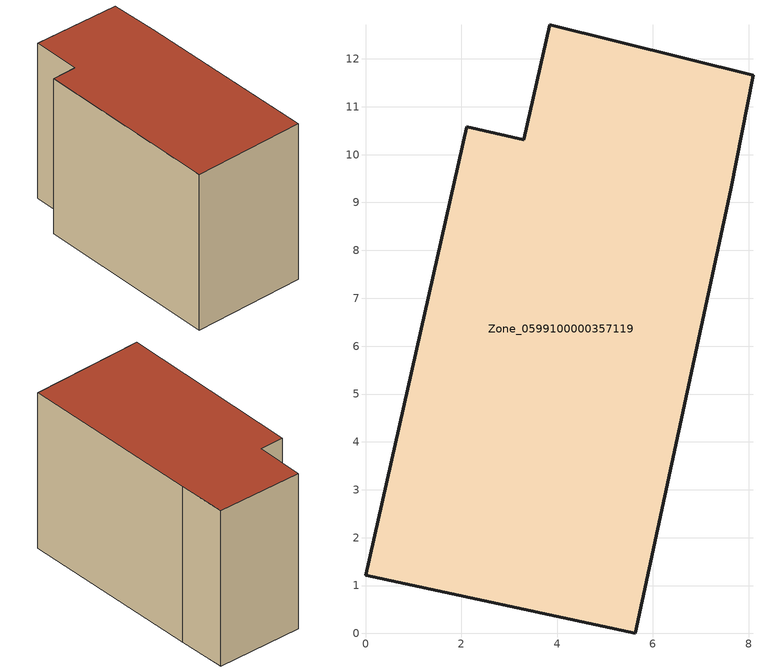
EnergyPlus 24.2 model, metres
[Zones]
Zone_0599100000357119
 floor ground (C_G): 5.63,0 0,1.21 2.11,10.58 3.3,10.31 3.85,12.72 8.09,11.66 7.63,9.27 z0
 wall outside (C_F): 0,1.21 5.63,0 7.63,9.27 8.09,11.66 3.85,12.72 3.3,10.31 2.11,10.58 0,1.21 z0:8.25
 roof outside (C_R): 7.63,9.27 8.09,11.66 3.85,12.72 3.3,10.31 2.11,10.58 0,1.21 5.63,0 z8.25
[BUILDING]
Pand.0599100000357119: North Axis=0; Terrain=City; Loads Convergence Tolerance Value=0.04; Temperature Convergence Tolerance Value=0.4; Solar Distribution=FullExterior; Maximum Number of Warmup Days=25; Minimum Number of Warmup Days=1
[Site:Location]
Rotterdam.The.Hague.AP_ZH_NLD Design_Conditions: Latitude=51.96; Longitude=4.45; Time Zone=1; Elevation=-4.5
[SITE:GROUNDTEMPERATURE:BUILDINGSURFACE]
18, 18, 18, 18, 18, 18, 18, 18, 18, 18, 18, 18
[MATERIAL] Thermal Absorptance=0.9; Solar Absorptance=0.7; Visible Absorptance=0.7
Name | Roughness | Thickness | Conductivity | Density | Specific Heat
G.TC.1992-2005 | MediumSmooth | 0.15 | 0.06 | 540 | 1210
F.TC.1992-2005 | Rough | 0.3 | 0.12 | 1920 | 840
R.TC.1992-2005 | MediumRough | 0.2 | 0.08 | 1500 | 1000
[CONSTRUCTION]
C_G: G.TC.1992-2005
C_F: F.TC.1992-2005
C_R: R.TC.1992-2005
[ZONE]
Zone_0599100000357119: Type=1; Multiplier=1; Ceiling Height=Autocalculate; Volume=Autocalculate; Floor Area=autocalculate; Part of Total Floor Area=Yes
[ZONEINFILTRATION:DESIGNFLOWRATE]
Infil_Zone_0599100000357119: Zone or ZoneList or Space or SpaceList=Zone_0599100000357119; Schedule=AlwaysOn; Design Flow Rate Calculation Method=Flow/Area; Flow Rate per Floor Area=0.0015; Constant Term Coefficient=1; Temperature Term Coefficient=0; Velocity Term Coefficient=0; Velocity Squared Term Coefficient=0
[HVACTEMPLATE:ZONE:IDEALLOADSAIRSYSTEM]
Zone_0599100000357119: Maximum Heating Supply Air Temperature=50; Minimum Cooling Supply Air Temperature=13; Maximum Heating Supply Air Humidity Ratio=0.0156; Minimum Cooling Supply Air Humidity Ratio=0.0077; Heating Limit=NoLimit; Cooling Limit=NoLimit; Dehumidification Control Type=ConstantSensibleHeatRatio; Cooling Sensible Heat Ratio=0.7; Dehumidification Setpoint=60; Humidification Control Type=None; Humidification Setpoint=30; Outdoor Air Method=None; Outdoor Air Flow Rate per Person=0.00944; Outdoor Air Flow Rate per Zone Floor Area=0; Outdoor Air Flow Rate per Zone=0; Demand Controlled Ventilation Type=None; Outdoor Air Economizer Type=NoEconomizer; Heat Recovery Type=None; Sensible Heat Recovery Effectiveness=0.7; Latent Heat Recovery Effectiveness=0.65
[ZONECONTROL:THERMOSTAT]
ThermostatControl_Zone_0599100000357119: Zone or ZoneList=Zone_0599100000357119; Control Type Schedule=DualSetpointControlType; Control 1=Thermostat_Zone_0599100000357119; Temperature Difference Between Cutout And Setpoint=0
[THERMOSTATSETPOINT:DUALSETPOINT]
Thermostat_Zone_0599100000357119: Heating Setpoint Temperature Schedule=HeatingSetpoint_Zone_0599100000357119; Cooling Setpoint Temperature Schedule=CoolingSetpoint_Zone_0599100000357119
[SCHEDULE:COMPACT]
HeatingSetpoint_Zone_0599100000357119: Through: 12/31, For: AllDays, Until: 24:00, 21
CoolingSetpoint_Zone_0599100000357119: Through: 12/31, For: AllDays, Until: 24:00, 24
DualSetpointControlType: Through: 12/31, For: AllDays, Until: 24:00, 4
AlwaysOn: Through: 12/31, For: AllDays, Until: 24:00, 1
